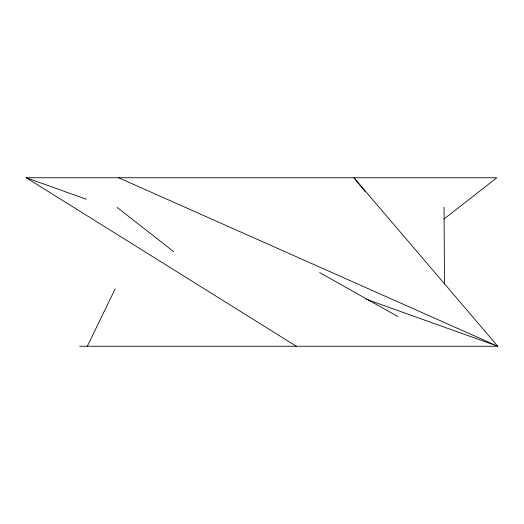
<?xml version="1.0" encoding="UTF-8"?>
<svg xmlns="http://www.w3.org/2000/svg" width="524" height="524" viewBox="0 0 524 524"><rect width="100%" height="100%" fill="white"/><g stroke="black" fill="none" stroke-linecap="round" stroke-linejoin="round"><path stroke-width="0.79" d="M87.305 346.259L115.169 288.862M444.044 218.993L496.844 177.741L26.2 177.741L296.355 346.259M79.7 346.259L497.8 346.259L353.936 177.741L365.248 191.732M26.2 177.741L86.303 199.218M366.027 299.171L497.8 346.259L118.614 177.741M319.647 272.604L398.017 316.64M117.121 207.419L173.719 251.69M444.044 207.19L444.49 284.087"/></g></svg>
